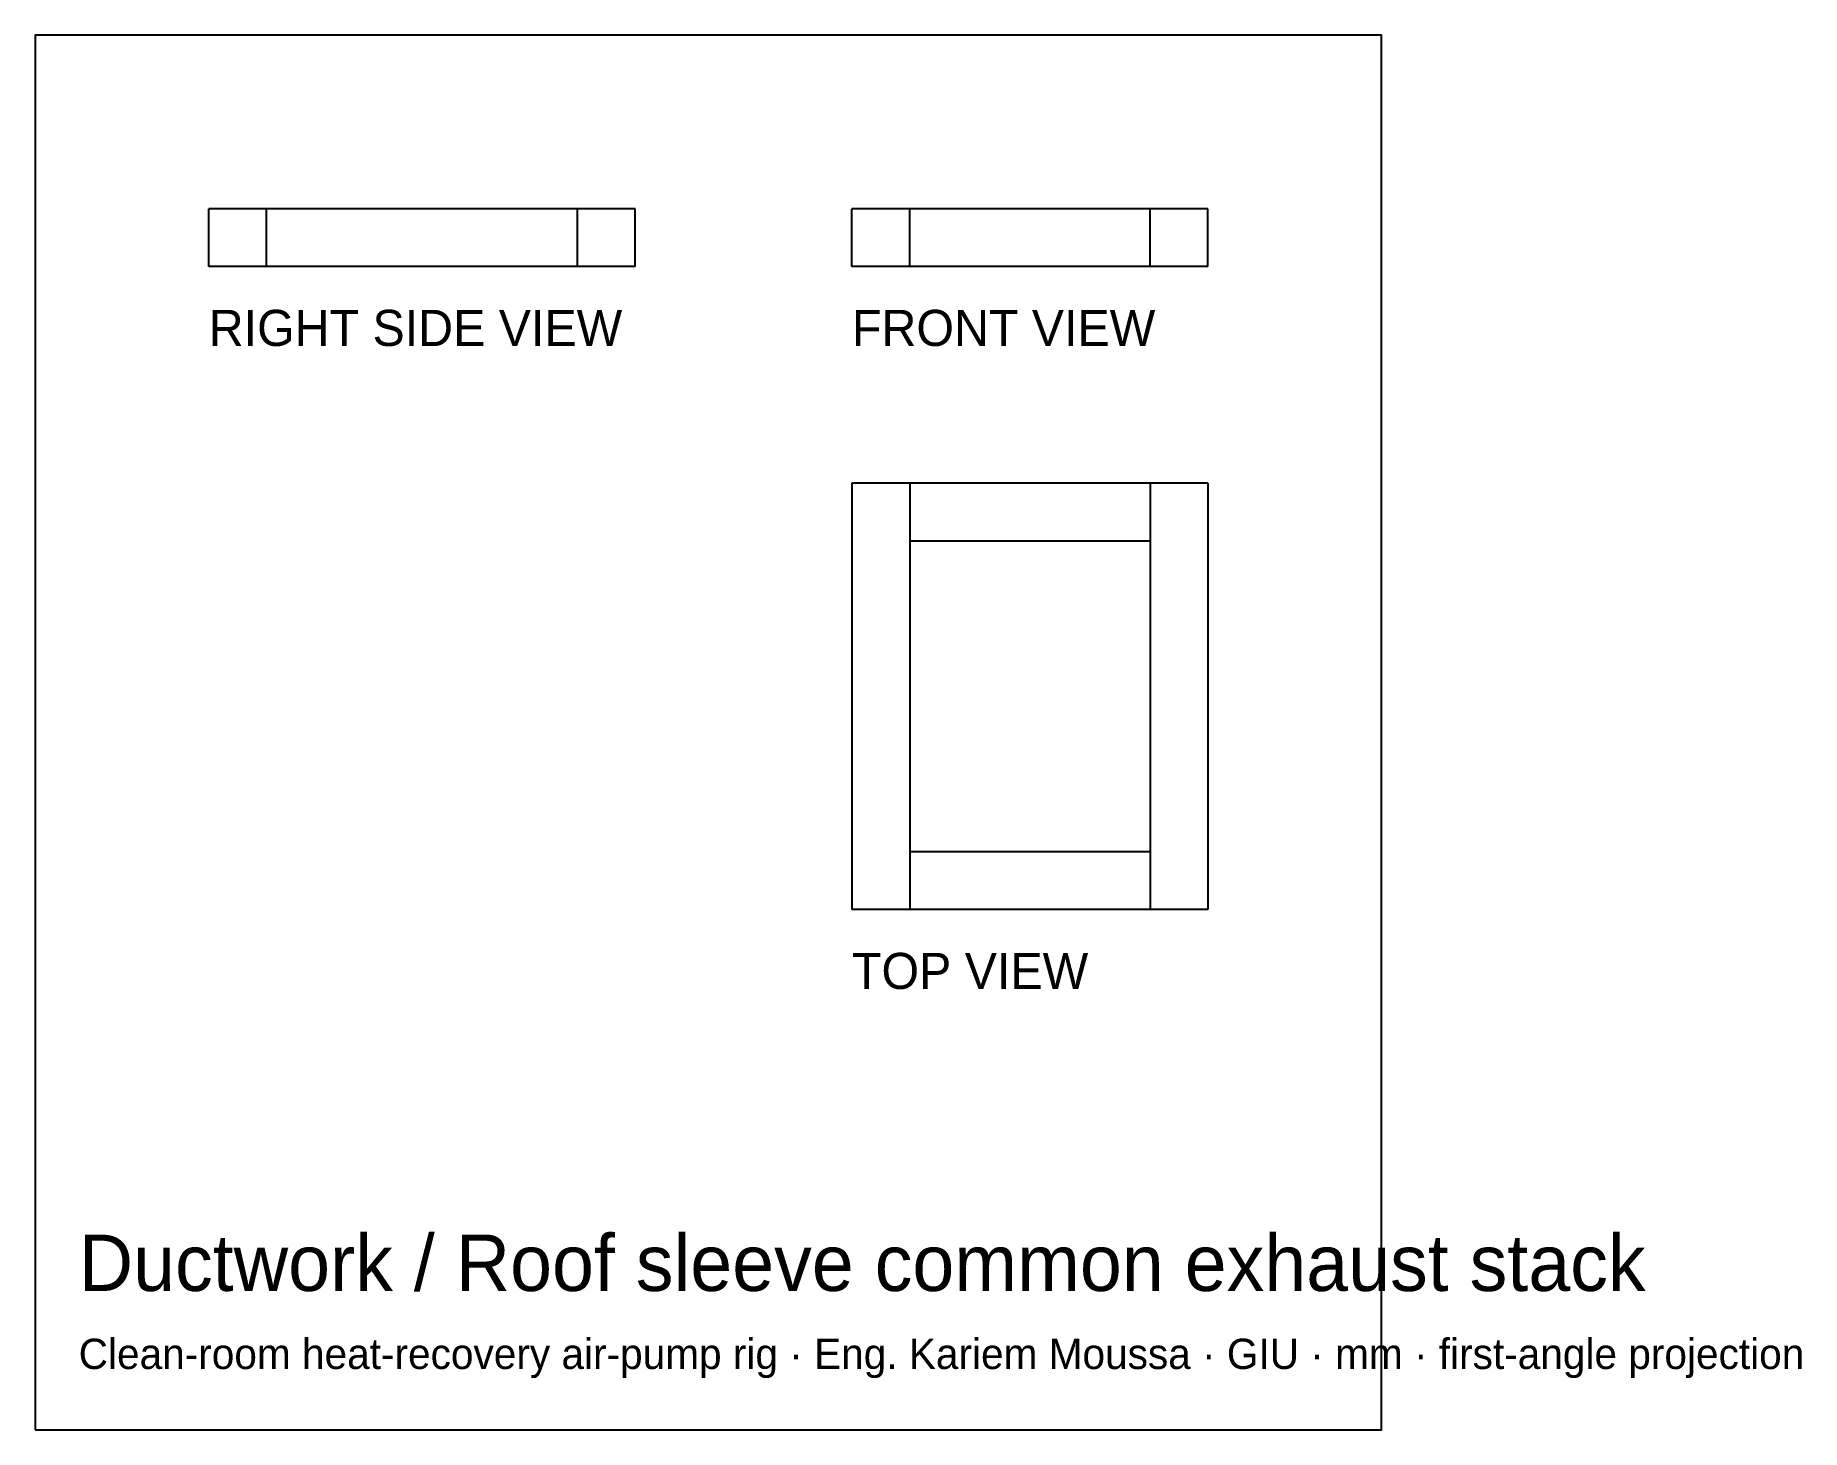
# Model space of a CAD drawing. Header units: millimetres. Extents: x -144 to -22, y 415 to 512.
import ezdxf

# ---------------------------------------------------------------- set-up
doc = ezdxf.new("R2010")
doc.units = ezdxf.units.MM
for name, color, linetype in [('BORDER', 7, 'Continuous'), ('HIDDEN', 8, 'Continuous'), ('TEXT', 5, 'Continuous'), ('VISIBLE', 7, 'Continuous')]:
    doc.layers.add(name, color=color, linetype=linetype)

msp = doc.modelspace()

# ---------------------------------------------------------------- linework, layer by layer
at = {"layer": 'BORDER'}
msp.add_lwpolyline([(-143.8125, 415), (-50.6875, 415), (-50.6875, 511.5), (-143.8125, 511.5)], close=True, dxfattribs=at)
at = {"layer": 'HIDDEN'}
for points in [[(-131.8125, 495.5), (-131.8125, 499.5)], [(-131.8125, 495.5), (-131.8125, 499.5)], [(-102.3125, 499.5), (-131.8125, 499.5)], [(-102.3125, 499.5), (-131.8125, 499.5)], [(-131.8125, 495.5), (-131.8125, 499.5)], [(-102.3125, 499.5), (-131.8125, 499.5)], [(-131.8125, 495.5), (-131.8125, 499.5)], [(-131.8125, 495.5), (-131.8125, 499.5)], [(-127.8125, 499.5), (-131.8125, 499.5)], [(-127.8125, 499.5), (-131.8125, 499.5)], [(-127.8125, 495.5), (-127.8125, 499.5)], [(-127.8125, 495.5), (-127.8125, 499.5)], [(-106.3125, 495.5), (-106.3125, 499.5)], [(-106.3125, 495.5), (-106.3125, 499.5)], [(-102.3125, 499.5), (-106.3125, 499.5)], [(-102.3125, 499.5), (-106.3125, 499.5)], [(-102.3125, 495.5), (-102.3125, 499.5)], [(-102.3125, 495.5), (-102.3125, 499.5)], [(-102.3125, 495.5), (-102.3125, 499.5)], [(-102.3125, 495.5), (-102.3125, 499.5)], [(-102.3125, 495.5), (-102.3125, 499.5)], [(-87.3125, 495.5), (-87.3125, 499.5)], [(-83.3125, 499.5), (-87.3125, 499.5)], [(-83.3125, 495.5), (-83.3125, 499.5)], [(-83.3125, 495.5), (-83.3125, 499.5)], [(-66.6875, 499.5), (-83.3125, 499.5)], [(-83.3125, 495.5), (-83.3125, 499.5)], [(-83.3125, 495.5), (-83.3125, 499.5)], [(-66.6875, 499.5), (-83.3125, 499.5)], [(-66.6875, 499.5), (-83.3125, 499.5)], [(-66.6875, 495.5), (-66.6875, 499.5)], [(-62.6875, 499.5), (-66.6875, 499.5)], [(-66.6875, 495.5), (-66.6875, 499.5)], [(-66.6875, 495.5), (-66.6875, 499.5)], [(-66.6875, 495.5), (-66.6875, 499.5)], [(-62.6875, 495.5), (-62.6875, 499.5)], [(-102.3125, 495.5), (-131.8125, 495.5)], [(-102.3125, 495.5), (-131.8125, 495.5)], [(-102.3125, 495.5), (-131.8125, 495.5)], [(-127.8125, 495.5), (-131.8125, 495.5)], [(-127.8125, 495.5), (-131.8125, 495.5)], [(-102.3125, 495.5), (-106.3125, 495.5)], [(-102.3125, 495.5), (-106.3125, 495.5)], [(-83.3125, 495.5), (-87.3125, 495.5)], [(-66.6875, 495.5), (-83.3125, 495.5)], [(-66.6875, 495.5), (-83.3125, 495.5)], [(-66.6875, 495.5), (-83.3125, 495.5)], [(-62.6875, 495.5), (-66.6875, 495.5)], [(-83.3125, 480.5), (-87.3125, 480.5)], [(-87.3125, 480.5), (-87.3125, 451)], [(-83.3125, 480.5), (-83.3125, 451)], [(-66.6875, 480.5), (-83.3125, 480.5)], [(-83.3125, 480.5), (-83.3125, 476.5)], [(-62.6875, 480.5), (-66.6875, 480.5)], [(-66.6875, 480.5), (-66.6875, 451)], [(-66.6875, 480.5), (-66.6875, 476.5)], [(-62.6875, 480.5), (-62.6875, 451)], [(-66.6875, 476.5), (-83.3125, 476.5)], [(-66.6875, 455), (-83.3125, 455)], [(-83.3125, 455), (-83.3125, 451)], [(-66.6875, 455), (-66.6875, 451)], [(-83.3125, 451), (-87.3125, 451)], [(-66.6875, 451), (-83.3125, 451)], [(-62.6875, 451), (-66.6875, 451)]]:
    msp.add_lwpolyline(points, dxfattribs=at)
at = {"layer": 'VISIBLE'}
for points in [[(-131.8125, 495.5), (-131.8125, 499.5)], [(-102.3125, 499.5), (-131.8125, 499.5)], [(-102.3125, 495.5), (-102.3125, 499.5)], [(-87.3125, 495.5), (-87.3125, 499.5)], [(-83.3125, 499.5), (-87.3125, 499.5)], [(-83.3125, 495.5), (-83.3125, 499.5)], [(-83.3125, 495.5), (-83.3125, 499.5)], [(-66.6875, 499.5), (-83.3125, 499.5)], [(-66.6875, 495.5), (-66.6875, 499.5)], [(-62.6875, 499.5), (-66.6875, 499.5)], [(-66.6875, 495.5), (-66.6875, 499.5)], [(-62.6875, 495.5), (-62.6875, 499.5)], [(-102.3125, 495.5), (-131.8125, 495.5)], [(-83.3125, 495.5), (-87.3125, 495.5)], [(-66.6875, 495.5), (-83.3125, 495.5)], [(-62.6875, 495.5), (-66.6875, 495.5)], [(-83.3125, 480.5), (-87.3125, 480.5)], [(-87.3125, 480.5), (-87.3125, 451)], [(-83.3125, 480.5), (-83.3125, 451)], [(-66.6875, 480.5), (-83.3125, 480.5)], [(-83.3125, 480.5), (-83.3125, 476.5)], [(-62.6875, 480.5), (-66.6875, 480.5)], [(-66.6875, 480.5), (-66.6875, 451)], [(-66.6875, 480.5), (-66.6875, 476.5)], [(-62.6875, 480.5), (-62.6875, 451)], [(-66.6875, 476.5), (-83.3125, 476.5)], [(-66.6875, 455), (-83.3125, 455)], [(-83.3125, 455), (-83.3125, 451)], [(-66.6875, 455), (-66.6875, 451)], [(-83.3125, 451), (-87.3125, 451)], [(-66.6875, 451), (-83.3125, 451)], [(-62.6875, 451), (-66.6875, 451)]]:
    msp.add_lwpolyline(points, dxfattribs=at)

# ---------------------------------------------------------------- texts
at = {"layer": 'TEXT'}
for s, height, p in [('RIGHT SIDE VIEW', 2.5, (-131.8125, 490)), ('FRONT VIEW', 2.5, (-87.3125, 490)), ('TOP VIEW', 2.5, (-87.3125, 445.5)), ('Ductwork / Roof sleeve common exhaust stack', 3.9, (-140.8125, 424.6)), ('Clean-room heat-recovery air-pump rig · Eng. Kariem Moussa · GIU · mm · first-angle projection', 2.1, (-140.8125, 419.2))]:
    msp.add_text(s, height=height, dxfattribs=at).set_placement(p)

doc.saveas('drawing.dxf')
